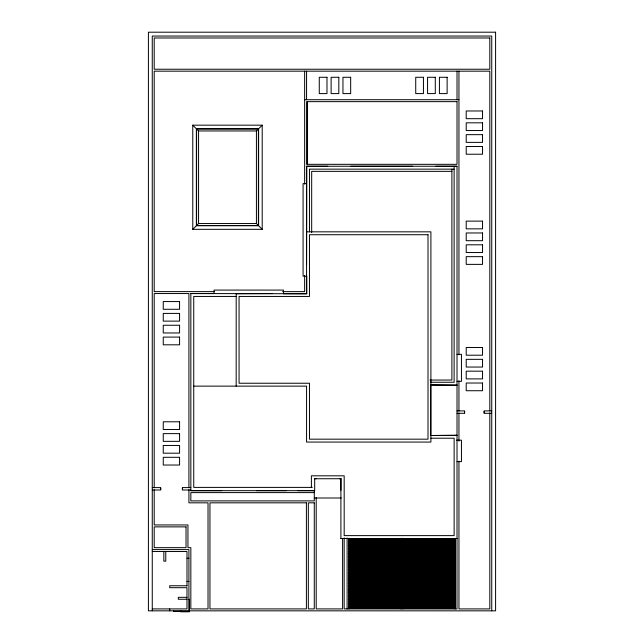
<?xml version="1.0" encoding="UTF-8"?>
<svg xmlns="http://www.w3.org/2000/svg" width="644" height="644" viewBox="0 0 644 644"><rect width="100%" height="100%" fill="white"/><g stroke="black" fill="none" stroke-linecap="round" stroke-linejoin="round"><path stroke-width="0.97" d="M189.392 610.834L189.392 611.8L180.714 611.8L180.714 610.834M340.901 490.285L340.901 478.75M258.397 225.521L256.425 223.54L256.425 130.957L258.397 128.977L196.581 128.977L196.581 225.521L258.397 225.521L258.397 128.977M262.205 229.328L258.614 225.738L258.614 128.76L262.205 125.169L262.205 229.328L192.773 229.328L192.773 125.169L262.205 125.169M192.773 229.328L196.364 225.738L196.364 128.76L192.773 125.169M196.581 225.521L198.561 223.54L198.561 130.957L196.581 128.977M344.178 537.853L344.178 608.91L457.015 608.958L457.015 166.249L435.795 166.249M306.568 183.612L303.074 183.612L303.074 276.187L306.761 276.187L306.761 293.745L190.841 293.551L190.841 490.672L221.705 490.672M430.707 435.505L457.015 435.32L430.707 435.505L430.707 384.967L457.015 385.16L430.707 384.967M340.901 538.505L457.015 538.505L340.901 538.505L340.901 478.524L339.356 478.717M304.644 99.715L458.947 99.715M196.364 128.76L258.614 128.76M198.561 130.957L256.425 130.957M306.568 293.551L306.568 166.249L457.015 166.249M306.568 166.249L327.764 166.249M454.125 169.147L309.466 169.147L309.466 231.832M451.903 171.36L311.68 171.36L311.68 232.508M198.561 223.54L256.425 223.54M196.364 225.738L258.614 225.738M306.568 231.832L430.9 231.832L430.9 442.066L306.568 442.066L306.568 386.134L193.739 386.134M306.568 264.62L306.761 171.457M214.372 291.619L154.198 291.619L154.198 71.17L489.802 71.17L489.802 410.896M282.579 291.619L304.644 291.619L304.644 275.543M236.195 293.745L271.897 293.551M306.761 293.745L283.465 293.745L283.465 290.082L214.033 290.082L214.033 293.551M236.171 296.441L193.739 296.441L193.739 487.395L312.316 487.395M457.015 354.361L461.45 354.361L461.45 381.361L457.015 381.361M430.055 380.049L451.903 380.049L451.903 169.147M430.9 381.884L430.514 382.262L454.125 382.262L454.125 166.249M457.015 410.896L464.598 410.896L464.598 413.311L457.015 413.311M491.734 410.896L484.151 410.896L484.151 413.311L491.734 413.311M464.598 411.379L464.598 412.828M484.151 411.379L484.151 412.828M430.9 438.21L454.125 438.21L454.125 535.615L344.178 535.615L344.178 475.819L311.39 475.819L311.39 487.395M457.015 440.52L456.628 440.142L461.45 440.19L461.45 461.611L457.015 461.611M314.481 478.524L316.212 478.717M314.675 478.75L340.901 478.717M152.266 487.589L160.694 487.589L160.694 489.995L152.266 489.995M190.841 487.589L182.413 487.589L182.413 489.995L190.841 489.995M160.694 488.072L160.694 489.512M182.413 488.072L182.413 489.512M190.841 490.672L314.675 490.672L314.675 478.717M314.288 492.604L190.841 492.604L190.841 500.895L314.288 500.895L314.288 490.672M314.288 498.005L341.288 498.005M349.032 538.947L401.059 538.947M403.064 538.947L455.083 538.947M349.032 539.286L401.059 539.286M403.064 539.286L455.083 539.286M349.032 539.865L455.083 539.865M349.032 540.203L455.083 540.203M349.032 540.904L401.059 540.904M403.064 540.904L455.083 540.904M349.032 541.483L455.083 541.483M349.032 541.829L455.083 541.829M349.032 542.184L401.059 542.184M403.064 542.184L455.083 542.184M349.032 542.53L401.059 542.53M403.064 542.53L455.083 542.53M349.032 543.101L455.083 543.101M349.032 543.447L455.083 543.447M349.032 544.148L401.059 544.148M403.064 544.148L455.083 544.148M349.032 544.727L455.083 544.727M349.032 545.066L455.083 545.066M349.032 545.428L401.059 545.428M403.064 545.428L455.083 545.428M349.032 545.766L401.059 545.766M403.064 545.766L455.083 545.766M349.032 546.345L455.083 546.345M349.032 546.692L455.083 546.692M349.032 547.392L401.059 547.392M403.064 547.392L455.083 547.392M349.032 547.964L455.083 547.964M349.032 548.31L455.083 548.31M349.032 548.664L401.059 548.664M403.064 548.664L455.083 548.664M349.032 549.01L401.059 549.01M403.064 549.01L455.083 549.01M349.032 549.582L455.083 549.582M152.266 549.598L188.909 549.598L188.909 610.834M349.032 549.928L455.083 549.928M349.032 550.628L401.059 550.628M403.064 550.628L455.083 550.628M349.032 551.208L455.083 551.208M152.266 551.522L186.985 551.522L186.985 586.153M349.032 551.546L455.083 551.546M349.032 552.246L401.059 552.246M403.064 552.246L455.083 552.246M349.032 552.826L455.083 552.826M349.032 553.172L455.083 553.172M349.032 553.526L401.059 553.526M403.064 553.526L455.083 553.526M349.032 553.872L401.059 553.872M403.064 553.872L455.083 553.872M349.032 554.444L455.083 554.444M349.032 554.79L455.083 554.79M349.032 555.49L401.059 555.49M403.064 555.49L455.083 555.49M349.032 556.062L455.083 556.062M349.032 556.408L455.083 556.408M349.032 556.762L401.059 556.762M403.064 556.762L455.083 556.762M349.032 557.108L401.059 557.108M403.064 557.108L455.083 557.108M349.032 557.688L455.083 557.688M349.032 558.026L455.083 558.026M186.985 558.276L188.909 558.276M349.032 558.726L401.059 558.726M403.064 558.726L455.083 558.726M349.032 559.306L455.083 559.306M349.032 559.652L455.083 559.652M349.032 560.006L401.059 560.006M403.064 560.006L455.083 560.006M349.032 560.352L401.059 560.352M403.064 560.352L455.083 560.352M349.032 560.924L455.083 560.924M349.032 561.27L455.083 561.27M349.032 561.971L401.059 561.971M403.064 561.971L455.083 561.971M349.032 562.542L455.083 562.542M349.032 562.888L455.083 562.888M349.032 563.242L401.059 563.242M403.064 563.242L455.083 563.242M349.032 563.589L401.059 563.589M403.064 563.589L455.083 563.589M349.032 564.168L455.083 564.168M349.032 564.506L455.083 564.506M349.032 565.207L401.059 565.207M403.064 565.207L455.083 565.207M349.032 565.786L455.083 565.786M349.032 566.132L455.083 566.132M349.032 566.487L401.059 566.487M403.064 566.487L455.083 566.487M349.032 566.833L401.059 566.833M403.064 566.833L455.083 566.833M349.032 567.404L455.083 567.404M349.032 567.75L455.083 567.75M349.032 568.451L401.059 568.451M403.064 568.451L455.083 568.451M349.032 569.03L455.083 569.03M349.032 569.368L455.083 569.368M349.032 569.731L401.059 569.731M403.064 569.731L455.083 569.731M349.032 570.069L401.059 570.069M403.064 570.069L455.083 570.069M349.032 570.648L455.083 570.648M349.032 570.986L455.083 570.986M349.032 571.695L401.059 571.695M403.064 571.695L455.083 571.695M349.032 572.266L455.083 572.266M349.032 572.613L455.083 572.613M349.032 572.967L401.059 572.967M403.064 572.967L455.083 572.967M349.032 573.313L401.059 573.313M403.064 573.313L455.083 573.313M349.032 573.885L455.083 573.885M349.032 574.231L455.083 574.231M349.032 574.931L401.059 574.931M403.064 574.931L455.083 574.931M349.032 575.511L455.083 575.511M349.032 575.849L455.083 575.849M349.032 576.211L401.059 576.211M403.064 576.211L455.083 576.211M349.032 576.549L401.059 576.549M403.064 576.549L455.083 576.549M349.032 577.129L455.083 577.129M349.032 577.475L455.083 577.475M349.032 578.175L401.059 578.175M403.064 578.175L455.083 578.175M349.032 578.747L455.083 578.747M349.032 579.093L455.083 579.093M349.032 579.447L401.059 579.447M403.064 579.447L455.083 579.447M349.032 579.793L401.059 579.793M403.064 579.793L455.083 579.793M349.032 580.365L455.083 580.365M349.032 580.711L455.083 580.711M186.985 581.419L188.909 581.419M349.032 581.411L401.059 581.411M403.064 581.411L455.083 581.411M349.032 581.991L455.083 581.991M349.032 582.329L455.083 582.329M349.032 582.691L401.059 582.691M403.064 582.691L455.083 582.691M349.032 583.029L401.059 583.029M403.064 583.029L455.083 583.029M349.032 583.609L455.083 583.609M349.032 583.955L455.083 583.955M349.032 584.655L401.059 584.655M403.064 584.655L455.083 584.655M349.032 585.227L455.083 585.227M349.032 585.573L455.083 585.573M186.985 585.758L169.726 585.758L169.726 587.69L186.985 587.69L186.985 608.91L152.266 608.91M349.032 585.927L401.059 585.927M403.064 585.927L455.083 585.927M349.032 586.273L401.059 586.273M403.064 586.273L455.083 586.273M349.032 586.845L455.083 586.845M349.032 587.191L455.083 587.191M349.032 587.891L401.059 587.891M403.064 587.891L455.083 587.891M349.032 588.471L455.083 588.471M349.032 588.809L455.083 588.809M349.032 589.171L401.059 589.171M403.064 589.171L455.083 589.171M349.032 589.51L401.059 589.51M403.064 589.51L455.083 589.51M349.032 590.089L455.083 590.089M349.032 590.435L455.083 590.435M349.032 591.136L401.059 591.136M403.064 591.136L455.083 591.136M349.032 591.707L455.083 591.707M349.032 592.053L455.083 592.053M349.032 592.408L401.059 592.408M403.064 592.408L455.083 592.408M349.032 592.754L401.059 592.754M403.064 592.754L455.083 592.754M349.032 593.325L455.083 593.325M349.032 593.671L455.083 593.671M349.032 594.372L401.059 594.372M403.064 594.372L455.083 594.372M349.032 594.951L455.083 594.951M349.032 595.289L455.083 595.289M349.032 595.652L401.059 595.652M403.064 595.652L455.083 595.652M349.032 595.99L401.059 595.99M403.064 595.99L455.083 595.99M349.032 596.569L455.083 596.569M349.032 596.916L455.083 596.916M186.985 597.334L178.308 597.334L178.308 599.266L186.985 599.266M349.032 597.616L401.059 597.616M403.064 597.616L455.083 597.616M349.032 598.187L455.083 598.187M349.032 598.534L455.083 598.534M349.032 598.888L401.059 598.888M403.064 598.888L455.083 598.888M349.032 599.234L401.059 599.234M403.064 599.234L455.083 599.234M188.909 599.266L189.392 599.266L189.392 611.317L173.582 611.317L173.582 610.834M349.032 599.814L455.083 599.814M349.032 600.152L455.083 600.152M349.032 600.852L401.059 600.852M403.064 600.852L455.083 600.852M349.032 601.432L455.083 601.432M349.032 601.778L455.083 601.778M349.032 602.478L401.059 602.478M403.064 602.478L455.083 602.478M349.032 603.05L455.083 603.05M349.032 603.396L455.083 603.396M349.032 603.75L401.059 603.75M403.064 603.75L455.083 603.75M349.032 604.096L401.059 604.096M403.064 604.096L455.083 604.096M349.032 604.668L455.083 604.668M349.032 605.014L455.083 605.014M349.032 605.714L401.059 605.714M403.064 605.714L455.083 605.714M349.032 606.294L455.083 606.294M349.032 606.632L455.083 606.632M349.032 606.994L401.059 606.994M403.064 606.994L455.083 606.994M349.032 607.332L401.059 607.332M403.064 607.332L455.083 607.332M349.032 607.912L455.083 607.912M349.032 608.258L455.083 608.258M190.841 293.551L213.043 293.551M314.675 490.672L297.906 490.672M491.734 610.834L491.734 36.056L152.266 36.056L152.266 610.834M489.802 412.828L489.802 608.91L458.947 608.91L458.947 461.152M458.947 71.17L458.947 354.812M458.947 380.741L458.947 411.057M458.947 412.909L458.947 441.18M457.015 71.17L457.015 99.715M455.083 538.239L455.083 608.958M412.651 166.249L350.916 166.249M403.007 538.247L403.007 608.958M401.083 538.247L401.083 608.958M349.032 538.239L349.032 608.958M347.1 537.981L347.1 608.958M342.6 538.537L342.6 608.91L316.212 608.91L316.212 497.426M307.534 101.639L307.534 164.325M306.761 166.442L306.761 171.071M306.568 71.17L306.568 99.715M304.644 71.17L304.644 184.112M286.339 490.672L256.425 490.672M236.195 293.551L236.171 386.134M188.917 487.733L188.917 293.551L154.198 293.551L154.198 487.717M188.917 489.746L188.917 502.827L208.028 502.827L208.028 608.91L190.841 608.91L190.841 547.666L187.951 547.666L187.951 524.949L154.198 524.949L154.198 489.73M169.726 608.91L169.726 610.834M165.766 551.522L165.766 561.166L163.842 561.166L163.842 551.522M495.59 32.2L148.41 32.2L148.41 610.834L495.59 610.834L495.59 32.2M489.802 37.988L154.198 37.988L154.198 69.238L489.802 69.238L489.802 37.988M326.983 77.28L319.271 77.28L319.271 93.597L326.983 93.597L326.983 77.28M338.825 77.28L331.113 77.28L331.113 93.597L338.825 93.597L338.825 77.28M350.666 77.28L342.954 77.28L342.954 93.597L350.666 93.597L350.666 77.28M423.446 77.28L415.726 77.28L415.726 93.597L423.446 93.597L423.446 77.28M435.288 77.28L427.568 77.28L427.568 93.597L435.288 93.597L435.288 77.28M447.129 77.28L439.417 77.28L439.417 93.597L447.129 93.597L447.129 77.28M457.015 101.639L306.568 101.639L306.568 164.325L457.015 164.325L457.015 101.639M482.533 110.977L466.216 110.977L466.216 118.689L482.533 118.689L482.533 110.977M482.533 122.819L466.216 122.819L466.216 130.531L482.533 130.531L482.533 122.819M482.533 134.66L466.216 134.66L466.216 142.372L482.533 142.372L482.533 134.66M482.533 146.502L466.216 146.502L466.216 154.222L482.533 154.222L482.533 146.502M482.533 221.125L466.216 221.125L466.216 228.845L482.533 228.845L482.533 221.125M482.533 232.967L466.216 232.967L466.216 240.687L482.533 240.687L482.533 232.967M428.01 234.722L309.466 234.722L309.466 296.441L239.061 296.441L239.061 383.236L309.466 383.236L309.466 439.176L428.01 439.176L428.01 234.722M482.533 244.809L466.216 244.809L466.216 252.529L482.533 252.529L482.533 244.809M482.533 256.658L466.216 256.658L466.216 264.37L482.533 264.37L482.533 256.658M179.571 301.569L163.254 301.569L163.254 309.281L179.571 309.281L179.571 301.569M179.571 313.411L163.254 313.411L163.254 321.123L179.571 321.123L179.571 313.411M179.571 325.252L163.254 325.252L163.254 332.964L179.571 332.964L179.571 325.252M179.571 337.094L163.254 337.094L163.254 344.814L179.571 344.814L179.571 337.094M482.533 347.494L466.216 347.494L466.216 355.206L482.533 355.206L482.533 347.494M482.533 359.336L466.216 359.336L466.216 367.048L482.533 367.048L482.533 359.336M482.533 371.177L466.216 371.177L466.216 378.889L482.533 378.889L482.533 371.177M482.533 383.019L466.216 383.019L466.216 390.731L482.533 390.731L482.533 383.019M179.571 421.788L163.254 421.788L163.254 429.5L179.571 429.5L179.571 421.788M179.571 433.629L163.254 433.629L163.254 441.349L179.571 441.349L179.571 433.629M179.571 445.471L163.254 445.471L163.254 453.191L179.571 453.191L179.571 445.471M179.571 457.312L163.254 457.312L163.254 465.032L179.571 465.032L179.571 457.312M306.399 502.827L209.952 502.827L209.96 608.91L306.399 608.91L306.399 502.827M314.288 502.827L308.331 502.827L308.331 608.918L314.288 608.91L314.288 502.827M186.027 526.873L154.198 526.873L154.198 547.666L186.027 547.666L186.027 526.873"/></g></svg>
